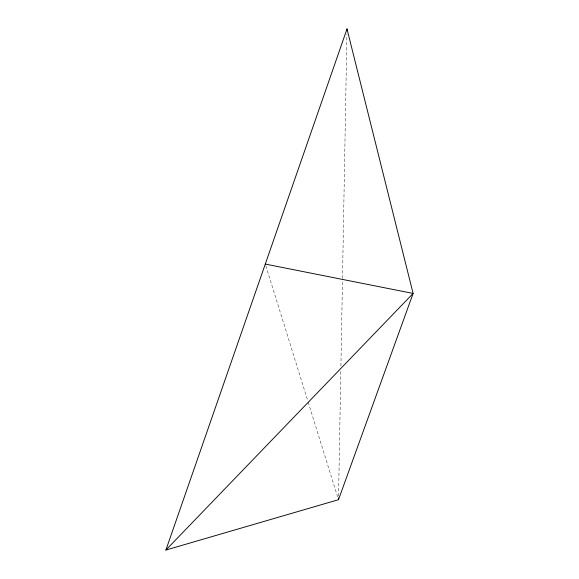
<?xml version="1.0" encoding="UTF-8"?>
<svg xmlns="http://www.w3.org/2000/svg" width="579" height="579" viewBox="0 0 579 579"><rect width="100%" height="100%" fill="white"/><g stroke="black" fill="none" stroke-linecap="round" stroke-linejoin="round"><path stroke-width="0.43" stroke-dasharray="2.9 2.17" d="M338.563 496.08L340.836 370.488M340.915 365.971L342.478 279.23M342.5 278.325L346.908 34.371M265.819 265.804L307.927 401.305M308.194 402.166L337.695 497.108"/><path stroke-width="0.87" d="M338.498 499.699L413.102 293.444L347.002 28.95L165.898 550.05L338.498 499.699L338.534 497.889M346.973 30.759L347.002 28.95M165.898 550.05L413.102 293.444L265.283 264.075"/></g></svg>
